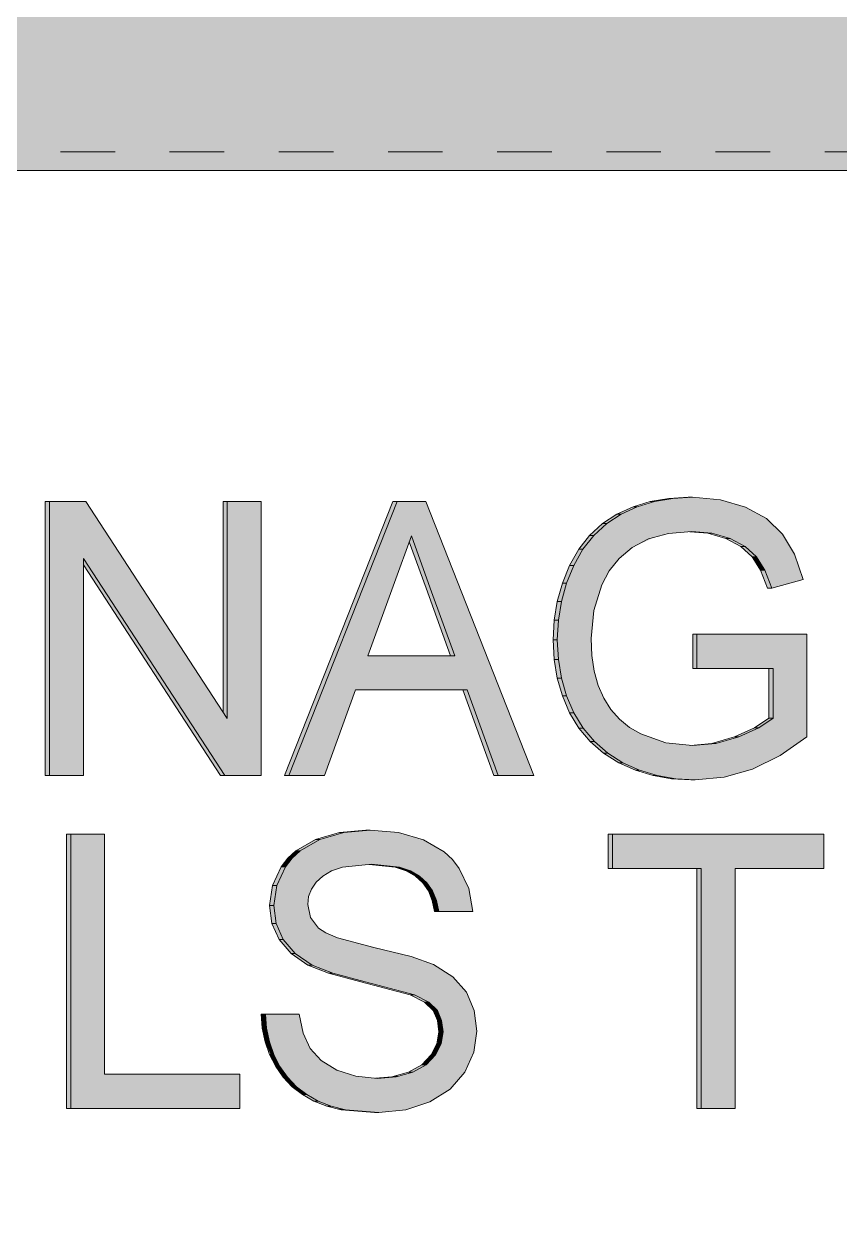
# Model space of a CAD drawing. Header units: metres. Extents: x -2362 to -2010, y -1 to 30.
# Drawn here: x -2312.933 to -2311.438, y 13.259 to 15.474 of the extents above; entities that cross this region are included whole.
import ezdxf

# ---------------------------------------------------------------- set-up
doc = ezdxf.new("R2010")
doc.units = ezdxf.units.M
doc.linetypes.add('AEC_Center', pattern=[0.024, 0.012, -0.004, 0.004, -0.004])
for name, color, linetype, lineweight in [('A-FLOR-LEVL', 51, 'Continuous', 5), ('A-GENM', 13, 'Continuous', 5), ('A-WALL', 113, 'Continuous', 5)]:
    doc.layers.add(name, color=color, linetype=linetype, lineweight=lineweight)

# ---------------------------------------------------------------- blocks, each defined once
blk = doc.blocks.new('Signage_Tenant Building - Tenant Signage with Back Panel-3230788-SOUTH EAST - PART B')
at = {"layer": 'A-GENM'}
for points in [[(-2311.7032, 14.0888), (-2311.65, 14.0937), (-2311.5981, 14.1086), (-2311.5437, 14.1361), (-2311.4986, 14.1679), (-2311.4986, 14.3556), (-2311.7001, 14.3556), (-2311.7001, 14.2928), (-2311.5606, 14.2928), (-2311.5606, 14.2021), (-2311.587, 14.1843), (-2311.6234, 14.1677), (-2311.6653, 14.1556), (-2311.7082, 14.1516), (-2311.7569, 14.1569), (-2311.8027, 14.173), (-2311.8237, 14.1851), (-2311.842, 14.2), (-2311.8576, 14.2178), (-2311.8706, 14.2384), (-2311.8808, 14.2618), (-2311.8881, 14.2878), (-2311.8924, 14.3165), (-2311.8939, 14.3479), (-2311.8876, 14.4037), (-2311.8745, 14.4465), (-2311.8608, 14.4717), (-2311.8426, 14.4948), (-2311.8188, 14.5147), (-2311.7781, 14.5333), (-2311.752, 14.5406), (-2311.7092, 14.544), (-2311.6726, 14.5408), (-2311.6395, 14.5314), (-2311.6117, 14.5167), (-2311.5912, 14.4979), (-2311.5756, 14.4729), (-2311.5629, 14.4399), (-2311.5057, 14.4562), (-2311.5215, 14.5026), (-2311.5437, 14.5398), (-2311.5725, 14.5676), (-2311.6112, 14.5889), (-2311.6571, 14.6023), (-2311.7082, 14.6067), (-2311.7441, 14.6048), (-2311.7781, 14.599), (-2311.8094, 14.5894), (-2311.8388, 14.576), (-2311.8655, 14.5585), (-2311.8888, 14.537), (-2311.9089, 14.5115), (-2311.9257, 14.4819), (-2311.9389, 14.4496), (-2311.9504, 14.4037), (-2311.954, 14.3813), (-2311.9559, 14.3453), (-2311.954, 14.3093), (-2311.9483, 14.2751), (-2311.9388, 14.2426), (-2311.9256, 14.2118), (-2311.9086, 14.1836), (-2311.8879, 14.159), (-2311.8636, 14.1379), (-2311.8357, 14.1203), (-2311.8051, 14.1065), (-2311.7728, 14.0967), (-2311.7389, 14.0907)], [(-2312.8861, 14.5989), (-2312.8939, 14.5989), (-2312.8939, 14.0966), (-2312.8861, 14.0966)], [(-2312.8241, 14.0966), (-2312.8241, 14.4947), (-2312.5649, 14.0966), (-2312.4985, 14.0966), (-2312.4985, 14.5989), (-2312.5605, 14.5989), (-2312.5605, 14.201), (-2312.8197, 14.5989), (-2312.8861, 14.5989), (-2312.8861, 14.0966)], [(-2312.5605, 14.201), (-2312.5605, 14.5989), (-2312.5683, 14.5989), (-2312.5683, 14.213), (-2312.5649, 14.2077)], [(-2312.2496, 14.5989), (-2312.2574, 14.5989), (-2312.4555, 14.0966), (-2312.4476, 14.0966)], [(-2311.8388, 14.576), (-2311.8094, 14.5894), (-2311.8172, 14.5894), (-2311.8466, 14.576)], [(-2311.8888, 14.537), (-2311.8655, 14.5585), (-2311.8733, 14.5585), (-2311.8967, 14.537)], [(-2311.8388, 14.576), (-2311.8466, 14.576), (-2311.8733, 14.5585), (-2311.8655, 14.5585)], [(-2312.1964, 14.4399), (-2312.1886, 14.4399), (-2312.2233, 14.5361), (-2312.2272, 14.5253), (-2312.1968, 14.441)], [(-2311.8888, 14.537), (-2311.8967, 14.537), (-2311.9167, 14.5115), (-2311.9089, 14.5115)], [(-2311.6804, 14.5408), (-2311.6804, 14.5415), (-2311.7092, 14.5433)], [(-2311.9257, 14.4819), (-2311.9089, 14.5115), (-2311.9167, 14.5115), (-2311.9335, 14.4819)], [(-2311.6117, 14.5167), (-2311.6395, 14.5314), (-2311.6473, 14.5314), (-2311.6195, 14.5167)], [(-2311.599, 14.4979), (-2311.5912, 14.4979), (-2311.6117, 14.5167), (-2311.6195, 14.5167), (-2311.604, 14.5026)], [(-2312.5649, 14.0966), (-2312.8241, 14.4947), (-2312.8241, 14.4827), (-2312.5727, 14.0966)], [(-2311.5756, 14.4729), (-2311.5912, 14.4979), (-2311.599, 14.4979), (-2311.5835, 14.4729)], [(-2311.9257, 14.4819), (-2311.9335, 14.4819), (-2311.9467, 14.4496), (-2311.9389, 14.4496)], [(-2311.5707, 14.4399), (-2311.5629, 14.4399), (-2311.5756, 14.4729), (-2311.5835, 14.4729), (-2311.5756, 14.4527)], [(-2311.9389, 14.4496), (-2311.9467, 14.4496), (-2311.9562, 14.416), (-2311.9483, 14.416)], [(-2312.1886, 14.4399), (-2312.1964, 14.4399), (-2312.1516, 14.3164), (-2312.1438, 14.3164)], [(-2311.9618, 14.3813), (-2311.954, 14.3813), (-2311.9483, 14.416), (-2311.9562, 14.416), (-2311.9582, 14.4037)], [(-2311.954, 14.3813), (-2311.9618, 14.3813), (-2311.9637, 14.3453), (-2311.9559, 14.3453)], [(-2311.954, 14.3093), (-2311.9559, 14.3453), (-2311.9637, 14.3453), (-2311.9618, 14.3093)], [(-2311.7001, 14.3556), (-2311.7079, 14.3556), (-2311.7079, 14.2928), (-2311.7001, 14.2928)], [(-2311.9483, 14.2751), (-2311.954, 14.3093), (-2311.9618, 14.3093), (-2311.9561, 14.2751)], [(-2311.5606, 14.2021), (-2311.5606, 14.2928), (-2311.5684, 14.2928), (-2311.5684, 14.2021)], [(-2311.9483, 14.2751), (-2311.9561, 14.2751), (-2311.9467, 14.2426), (-2311.9388, 14.2426)], [(-2312.0644, 14.0966), (-2312.1211, 14.2536), (-2312.1289, 14.2536), (-2312.0722, 14.0966)], [(-2311.9388, 14.2426), (-2311.9467, 14.2426), (-2311.9334, 14.2118), (-2311.9256, 14.2118)], [(-2311.9256, 14.2118), (-2311.9334, 14.2118), (-2311.9164, 14.1836), (-2311.9086, 14.1836)], [(-2311.587, 14.1843), (-2311.5606, 14.2021), (-2311.5684, 14.2021), (-2311.5948, 14.1843)], [(-2311.9086, 14.1836), (-2311.9164, 14.1836), (-2311.8957, 14.159), (-2311.8879, 14.159)], [(-2311.6234, 14.1677), (-2311.587, 14.1843), (-2311.5948, 14.1843), (-2311.6312, 14.1677)], [(-2311.8636, 14.1379), (-2311.8879, 14.159), (-2311.8957, 14.159), (-2311.8715, 14.1379)], [(-2311.8636, 14.1379), (-2311.8715, 14.1379), (-2311.8435, 14.1203), (-2311.8357, 14.1203)], [(-2311.8051, 14.1065), (-2311.8357, 14.1203), (-2311.8435, 14.1203), (-2311.8129, 14.1065)], [(-2312.8473, 13.989), (-2312.8551, 13.989), (-2312.8551, 13.4867), (-2312.8473, 13.4867)], [(-2312.8473, 13.4867), (-2312.5373, 13.4867), (-2312.5373, 13.5495), (-2312.7853, 13.5495), (-2312.7853, 13.989), (-2312.8473, 13.989)], [(-2312.2832, 13.4789), (-2312.2337, 13.4838), (-2312.1894, 13.4985), (-2312.1525, 13.5219), (-2312.1254, 13.5533), (-2312.1087, 13.5897), (-2312.1032, 13.6284), (-2312.108, 13.6662), (-2312.1225, 13.6994), (-2312.1472, 13.7275), (-2312.1825, 13.7503), (-2312.2239, 13.765), (-2312.3585, 13.7995), (-2312.3799, 13.8082), (-2312.3971, 13.8215), (-2312.4083, 13.8363), (-2312.4132, 13.8604), (-2312.4115, 13.8751), (-2312.4063, 13.8887), (-2312.3976, 13.9012), (-2312.3854, 13.9125), (-2312.3641, 13.9237), (-2312.3493, 13.9287), (-2312.2966, 13.9341), (-2312.2452, 13.9286), (-2312.2248, 13.9218), (-2312.2081, 13.9123), (-2312.1947, 13.9), (-2312.1843, 13.8852), (-2312.1771, 13.8678), (-2312.1729, 13.8478), (-2312.1109, 13.8478), (-2312.1179, 13.8894), (-2312.1355, 13.9264), (-2312.1482, 13.9427), (-2312.1633, 13.9569), (-2312.2009, 13.979), (-2312.2469, 13.9924), (-2312.299, 13.9969), (-2312.3473, 13.9926), (-2312.391, 13.9798), (-2312.4273, 13.9587), (-2312.4418, 13.9451), (-2312.4538, 13.9296), (-2312.4699, 13.8953), (-2312.4752, 13.8585), (-2312.4691, 13.8215), (-2312.4579, 13.7961), (-2312.436, 13.7705), (-2312.4051, 13.7494), (-2312.3672, 13.7343), (-2312.2176, 13.6945), (-2312.1912, 13.6815), (-2312.1755, 13.666), (-2312.1678, 13.6478), (-2312.1652, 13.6268), (-2312.1686, 13.6052), (-2312.1789, 13.5847), (-2312.1963, 13.5668), (-2312.2208, 13.5531), (-2312.251, 13.5445), (-2312.2856, 13.5417), (-2312.3248, 13.5455), (-2312.3641, 13.5594), (-2312.3887, 13.5743), (-2312.4088, 13.5966), (-2312.4222, 13.6275), (-2312.4287, 13.6594), (-2312.4908, 13.6594), (-2312.4886, 13.6334), (-2312.4813, 13.6028), (-2312.4752, 13.5854), (-2312.464, 13.5635), (-2312.4501, 13.5436), (-2312.4338, 13.5264), (-2312.415, 13.5119), (-2312.3939, 13.5), (-2312.3641, 13.4892), (-2312.3439, 13.4842)], [(-2312.4273, 13.9587), (-2312.391, 13.9798), (-2312.3988, 13.9798), (-2312.4351, 13.9587)], [(-2312.299, 13.9969), (-2312.3068, 13.9969), (-2312.3551, 13.9926), (-2312.3473, 13.9926)], [(-2311.8551, 13.989), (-2311.863, 13.989), (-2311.863, 13.9262), (-2311.8551, 13.9262)], [(-2311.6303, 13.4867), (-2311.6303, 13.9262), (-2311.4676, 13.9262), (-2311.4676, 13.989), (-2311.8551, 13.989), (-2311.8551, 13.9262), (-2311.6923, 13.9262), (-2311.6923, 13.4867)], [(-2312.4273, 13.9587), (-2312.4351, 13.9587), (-2312.4496, 13.9451), (-2312.4418, 13.9451)], [(-2312.4538, 13.9296), (-2312.4418, 13.9451), (-2312.4496, 13.9451), (-2312.4616, 13.9296)], [(-2312.4538, 13.9296), (-2312.4616, 13.9296), (-2312.4777, 13.8953), (-2312.4699, 13.8953)], [(-2312.253, 13.9286), (-2312.253, 13.9295), (-2312.2966, 13.9333)], [(-2312.2248, 13.9218), (-2312.2469, 13.9286), (-2312.2469, 13.9266), (-2312.2326, 13.9218)], [(-2312.2081, 13.9123), (-2312.2248, 13.9218), (-2312.2326, 13.9218), (-2312.2159, 13.9123)], [(-2311.6923, 13.9262), (-2311.7002, 13.9262), (-2311.7002, 13.4867), (-2311.6923, 13.4867)], [(-2312.4813, 13.8585), (-2312.4752, 13.8585), (-2312.4699, 13.8953), (-2312.4777, 13.8953), (-2312.4831, 13.8585)], [(-2312.2025, 13.9), (-2312.1947, 13.9), (-2312.2081, 13.9123), (-2312.2159, 13.9123), (-2312.2081, 13.9051)], [(-2312.1921, 13.8852), (-2312.1843, 13.8852), (-2312.1947, 13.9), (-2312.2025, 13.9), (-2312.195, 13.8894)], [(-2312.1849, 13.8678), (-2312.1771, 13.8678), (-2312.1849, 13.8852), (-2312.1921, 13.8852)], [(-2312.4709, 13.8257), (-2312.4752, 13.8585), (-2312.4831, 13.8585), (-2312.4787, 13.8257)], [(-2312.1808, 13.8478), (-2312.1729, 13.8478), (-2312.1771, 13.8678), (-2312.1849, 13.8678), (-2312.1843, 13.865)], [(-2312.4657, 13.7961), (-2312.4579, 13.7961), (-2312.4709, 13.8257), (-2312.4787, 13.8257), (-2312.4769, 13.8215)], [(-2312.436, 13.7705), (-2312.4579, 13.7961), (-2312.4657, 13.7961), (-2312.4438, 13.7705)], [(-2312.4051, 13.7494), (-2312.436, 13.7705), (-2312.4438, 13.7705), (-2312.4129, 13.7494)], [(-2312.4051, 13.7494), (-2312.4129, 13.7494), (-2312.375, 13.7343), (-2312.3672, 13.7343)], [(-2312.3672, 13.7343), (-2312.375, 13.7343), (-2312.3157, 13.7184), (-2312.3079, 13.7184)], [(-2312.1912, 13.6815), (-2312.2176, 13.6945), (-2312.2255, 13.6945), (-2312.199, 13.6815)], [(-2312.1825, 13.666), (-2312.1758, 13.6662), (-2312.1912, 13.6815), (-2312.199, 13.6815), (-2312.1833, 13.666)], [(-2312.4908, 13.6594), (-2312.4986, 13.6594), (-2312.4964, 13.6334), (-2312.4886, 13.6334)], [(-2312.1756, 13.6478), (-2312.1678, 13.6478), (-2312.1756, 13.666), (-2312.1833, 13.666)], [(-2312.173, 13.6268), (-2312.1653, 13.6275), (-2312.1678, 13.6478), (-2312.1755, 13.647), (-2312.1731, 13.6275)], [(-2312.4886, 13.6334), (-2312.4964, 13.6334), (-2312.4912, 13.6087), (-2312.4834, 13.6087)], [(-2312.1686, 13.6052), (-2312.1652, 13.6268), (-2312.173, 13.6268), (-2312.1756, 13.6052)], [(-2312.4752, 13.5854), (-2312.4834, 13.6087), (-2312.4912, 13.6087), (-2312.4813, 13.5854)], [(-2312.1789, 13.5847), (-2312.1686, 13.6052), (-2312.1764, 13.6052), (-2312.1868, 13.5847)], [(-2312.4718, 13.5635), (-2312.464, 13.5635), (-2312.4752, 13.5854), (-2312.483, 13.5854), (-2312.4813, 13.5821)], [(-2312.1963, 13.5668), (-2312.1789, 13.5847), (-2312.1868, 13.5847), (-2312.2041, 13.5668)], [(-2312.464, 13.5635), (-2312.4718, 13.5635), (-2312.4579, 13.5436), (-2312.4501, 13.5436)], [(-2312.2208, 13.5531), (-2312.1963, 13.5668), (-2312.2041, 13.5668), (-2312.2286, 13.5531)], [(-2312.4338, 13.5264), (-2312.4501, 13.5436), (-2312.4579, 13.5436), (-2312.4416, 13.5264)], [(-2312.2589, 13.5445), (-2312.2469, 13.5457), (-2312.251, 13.5468)], [(-2312.4338, 13.5264), (-2312.4416, 13.5264), (-2312.4229, 13.5119), (-2312.415, 13.5119)], [(-2312.415, 13.5119), (-2312.4229, 13.5119), (-2312.4017, 13.5), (-2312.3939, 13.5)], [(-2312.3703, 13.4908), (-2312.3939, 13.5), (-2312.4017, 13.5), (-2312.3781, 13.4908)], [(-2312.3517, 13.4842), (-2312.3439, 13.4842), (-2312.3641, 13.4873)], [(-2312.3439, 13.4842), (-2312.3517, 13.4842), (-2312.291, 13.4789), (-2312.2832, 13.4789)]]:
    blk.add_hatch(color=256, dxfattribs=at).paths.add_polyline_path(points)
h = blk.add_hatch(color=256, dxfattribs=at)
h.paths.add_polyline_path([(-2312.0125, 14.0966), (-2311.9989, 14.0966), (-2312.1968, 14.5989), (-2312.2496, 14.5989), (-2312.4476, 14.0966), (-2312.3822, 14.0966), (-2312.3255, 14.2536), (-2312.1211, 14.2536), (-2312.0644, 14.0966)])
h.paths.add_polyline_path([(-2312.1438, 14.3164), (-2312.3028, 14.3164), (-2312.2233, 14.5361), (-2312.1886, 14.4399)])
for p, q in [((-2309.8191, 15.2055), (-2318.7083, 15.2055)), ((-2311.7856, 14.5991), (-2311.7519, 14.6048)), ((-2311.7441, 14.6048), (-2311.7778, 14.5991)), ((-2311.7519, 14.6048), (-2311.716, 14.6067)), ((-2311.7519, 14.6048), (-2311.7441, 14.6048)), ((-2311.7082, 14.6067), (-2311.7441, 14.6048)), ((-2311.716, 14.6067), (-2311.7131, 14.6065)), ((-2311.716, 14.6067), (-2311.7082, 14.6067)), ((-2311.6571, 14.6023), (-2311.7082, 14.6067)), ((-2311.6112, 14.5889), (-2311.6571, 14.6023)), ((-2312.8939, 14.0966), (-2312.8939, 14.5989)), ((-2312.8939, 14.5989), (-2312.8861, 14.5989)), ((-2312.8197, 14.5989), (-2312.8861, 14.5989)), ((-2312.8861, 14.5989), (-2312.8861, 14.0966)), ((-2312.5605, 14.201), (-2312.8197, 14.5989)), ((-2312.5683, 14.213), (-2312.5683, 14.5989)), ((-2312.5683, 14.5989), (-2312.5605, 14.5989)), ((-2312.4985, 14.5989), (-2312.5605, 14.5989)), ((-2312.5605, 14.5989), (-2312.5605, 14.201)), ((-2312.4985, 14.0966), (-2312.4985, 14.5989)), ((-2312.4555, 14.0966), (-2312.2574, 14.5989)), ((-2312.2496, 14.5989), (-2312.4476, 14.0966)), ((-2312.2574, 14.5989), (-2312.2496, 14.5989)), ((-2312.1968, 14.5989), (-2312.2496, 14.5989)), ((-2311.9989, 14.0966), (-2312.1968, 14.5989)), ((-2311.8466, 14.576), (-2311.8172, 14.5894)), ((-2311.8094, 14.5894), (-2311.8388, 14.576)), ((-2311.8172, 14.5894), (-2311.7856, 14.5991)), ((-2311.8172, 14.5894), (-2311.8094, 14.5894)), ((-2311.7778, 14.5991), (-2311.8094, 14.5894)), ((-2311.7856, 14.5991), (-2311.7781, 14.5991)), ((-2311.5725, 14.5676), (-2311.6112, 14.5889)), ((-2311.8967, 14.537), (-2311.8733, 14.5585)), ((-2311.8655, 14.5585), (-2311.8888, 14.537)), ((-2311.8733, 14.5585), (-2311.8466, 14.576)), ((-2311.8733, 14.5585), (-2311.8655, 14.5585)), ((-2311.8388, 14.576), (-2311.8655, 14.5585)), ((-2311.8466, 14.576), (-2311.8388, 14.576)), ((-2311.5432, 14.5392), (-2311.5725, 14.5676)), ((-2312.2542, 14.4506), (-2312.2233, 14.5361)), ((-2312.2233, 14.5361), (-2312.1886, 14.4399)), ((-2311.9167, 14.5115), (-2311.8967, 14.537)), ((-2311.8888, 14.537), (-2311.9089, 14.5115)), ((-2311.8967, 14.537), (-2311.8888, 14.537)), ((-2311.7886, 14.5304), (-2311.752, 14.5406)), ((-2311.752, 14.5406), (-2311.7092, 14.544)), ((-2311.6804, 14.5408), (-2311.7133, 14.5436)), ((-2311.7092, 14.544), (-2311.6726, 14.5408)), ((-2311.6473, 14.5314), (-2311.6804, 14.5408)), ((-2311.6804, 14.5408), (-2311.6726, 14.5408)), ((-2311.6726, 14.5408), (-2311.6395, 14.5314)), ((-2311.5215, 14.5026), (-2311.5432, 14.5392)), ((-2312.1964, 14.4399), (-2312.2272, 14.5253)), ((-2311.9335, 14.4819), (-2311.9167, 14.5115)), ((-2311.9089, 14.5115), (-2311.9257, 14.4819)), ((-2311.9167, 14.5115), (-2311.9089, 14.5115)), ((-2311.8426, 14.4948), (-2311.8188, 14.5147)), ((-2311.8188, 14.5147), (-2311.7886, 14.5304)), ((-2311.6195, 14.5167), (-2311.6473, 14.5314)), ((-2311.6473, 14.5314), (-2311.6395, 14.5314)), ((-2311.6395, 14.5314), (-2311.6117, 14.5167)), ((-2311.599, 14.4979), (-2311.6195, 14.5167)), ((-2311.6195, 14.5167), (-2311.6117, 14.5167)), ((-2311.6117, 14.5167), (-2311.5912, 14.4979)), ((-2312.8241, 14.0966), (-2312.8241, 14.4947)), ((-2312.8241, 14.4947), (-2312.5649, 14.0966)), ((-2311.8608, 14.4717), (-2311.8426, 14.4948)), ((-2311.5835, 14.4729), (-2311.599, 14.4979)), ((-2311.599, 14.4979), (-2311.5912, 14.4979)), ((-2311.5912, 14.4979), (-2311.5756, 14.4729)), ((-2311.5057, 14.4562), (-2311.5215, 14.5026)), ((-2312.5727, 14.0966), (-2312.8241, 14.4827)), ((-2311.9467, 14.4496), (-2311.9335, 14.4819)), ((-2311.9257, 14.4819), (-2311.9389, 14.4496)), ((-2311.9335, 14.4819), (-2311.9257, 14.4819)), ((-2311.8745, 14.4465), (-2311.8608, 14.4717)), ((-2311.5707, 14.4399), (-2311.5835, 14.4729)), ((-2311.5835, 14.4729), (-2311.5756, 14.4729)), ((-2311.5756, 14.4729), (-2311.5629, 14.4399)), ((-2312.3028, 14.3164), (-2312.2542, 14.4506)), ((-2311.9562, 14.416), (-2311.9467, 14.4496)), ((-2311.9389, 14.4496), (-2311.9483, 14.416)), ((-2311.9467, 14.4496), (-2311.9389, 14.4496)), ((-2311.889, 14.3991), (-2311.8745, 14.4465)), ((-2311.5629, 14.4399), (-2311.5057, 14.4562)), ((-2312.1516, 14.3164), (-2312.1964, 14.4399)), ((-2312.1886, 14.4399), (-2312.1438, 14.3164)), ((-2311.5707, 14.4399), (-2311.5629, 14.4399)), ((-2311.9618, 14.3813), (-2311.9562, 14.416)), ((-2311.9562, 14.416), (-2311.9483, 14.416)), ((-2311.9483, 14.416), (-2311.954, 14.3813)), ((-2311.9637, 14.3453), (-2311.9618, 14.3813)), ((-2311.9618, 14.3813), (-2311.954, 14.3813)), ((-2311.954, 14.3813), (-2311.9559, 14.3453)), ((-2311.8939, 14.3479), (-2311.889, 14.3991)), ((-2311.9618, 14.3093), (-2311.9637, 14.3453)), ((-2311.9637, 14.3453), (-2311.9559, 14.3453)), ((-2311.9559, 14.3453), (-2311.954, 14.3093)), ((-2311.8924, 14.3165), (-2311.8939, 14.3479)), ((-2311.7079, 14.2928), (-2311.7079, 14.3556)), ((-2311.7079, 14.3556), (-2311.7001, 14.3556)), ((-2311.4986, 14.3556), (-2311.7001, 14.3556)), ((-2311.7001, 14.3556), (-2311.7001, 14.2928)), ((-2311.4986, 14.1679), (-2311.4986, 14.3556)), ((-2312.1438, 14.3164), (-2312.3028, 14.3164)), ((-2311.8881, 14.2878), (-2311.8924, 14.3165)), ((-2311.9561, 14.2751), (-2311.9618, 14.3093)), ((-2311.9618, 14.3093), (-2311.954, 14.3093)), ((-2311.954, 14.3093), (-2311.9483, 14.2751)), ((-2311.7001, 14.2928), (-2311.7079, 14.2928)), ((-2311.7001, 14.2928), (-2311.5606, 14.2928)), ((-2311.5684, 14.2021), (-2311.5684, 14.2928)), ((-2311.5606, 14.2928), (-2311.5606, 14.2021)), ((-2311.9467, 14.2426), (-2311.9561, 14.2751)), ((-2311.9561, 14.2751), (-2311.9483, 14.2751)), ((-2311.9483, 14.2751), (-2311.9388, 14.2426)), ((-2311.8808, 14.2618), (-2311.8881, 14.2878)), ((-2312.3822, 14.0966), (-2312.3255, 14.2536)), ((-2312.3255, 14.2536), (-2312.1211, 14.2536)), ((-2312.0722, 14.0966), (-2312.1289, 14.2536)), ((-2312.1211, 14.2536), (-2312.0644, 14.0966)), ((-2311.8706, 14.2384), (-2311.8808, 14.2618)), ((-2311.9334, 14.2118), (-2311.9467, 14.2426)), ((-2311.9467, 14.2426), (-2311.9388, 14.2426)), ((-2311.9388, 14.2426), (-2311.9256, 14.2118)), ((-2311.8576, 14.2178), (-2311.8706, 14.2384)), ((-2311.9164, 14.1836), (-2311.9334, 14.2118)), ((-2311.9334, 14.2118), (-2311.9256, 14.2118)), ((-2311.9256, 14.2118), (-2311.9086, 14.1836)), ((-2311.842, 14.2), (-2311.8576, 14.2178)), ((-2311.5948, 14.1843), (-2311.5684, 14.2021)), ((-2311.5606, 14.2021), (-2311.587, 14.1843)), ((-2311.5684, 14.2021), (-2311.5606, 14.2021)), ((-2311.8957, 14.159), (-2311.9164, 14.1836)), ((-2311.9164, 14.1836), (-2311.9086, 14.1836)), ((-2311.9086, 14.1836), (-2311.8879, 14.159)), ((-2311.8237, 14.1851), (-2311.842, 14.2)), ((-2311.8027, 14.173), (-2311.8237, 14.1851)), ((-2311.6312, 14.1677), (-2311.5948, 14.1843)), ((-2311.587, 14.1843), (-2311.6234, 14.1677)), ((-2311.5948, 14.1843), (-2311.587, 14.1843)), ((-2311.8715, 14.1379), (-2311.8957, 14.159)), ((-2311.8957, 14.159), (-2311.8879, 14.159)), ((-2311.8879, 14.159), (-2311.8636, 14.1379)), ((-2311.7569, 14.1569), (-2311.8027, 14.173)), ((-2311.7082, 14.1516), (-2311.7569, 14.1569)), ((-2311.6731, 14.1556), (-2311.6312, 14.1677)), ((-2311.6234, 14.1677), (-2311.6653, 14.1556)), ((-2311.6312, 14.1677), (-2311.6234, 14.1677)), ((-2311.5475, 14.1334), (-2311.4986, 14.1679)), ((-2311.8435, 14.1203), (-2311.8715, 14.1379)), ((-2311.8715, 14.1379), (-2311.8636, 14.1379)), ((-2311.8636, 14.1379), (-2311.8357, 14.1203)), ((-2311.7118, 14.1519), (-2311.6731, 14.1556)), ((-2311.6653, 14.1556), (-2311.7082, 14.1516)), ((-2311.6731, 14.1556), (-2311.6653, 14.1556)), ((-2311.8129, 14.1065), (-2311.8435, 14.1203)), ((-2311.8435, 14.1203), (-2311.8357, 14.1203)), ((-2311.8357, 14.1203), (-2311.8051, 14.1065)), ((-2311.5981, 14.1086), (-2311.5475, 14.1334)), ((-2312.8861, 14.0966), (-2312.8939, 14.0966)), ((-2312.8861, 14.0966), (-2312.8241, 14.0966)), ((-2312.5727, 14.0966), (-2312.5649, 14.0966)), ((-2312.5649, 14.0966), (-2312.4985, 14.0966)), ((-2312.4476, 14.0966), (-2312.4555, 14.0966)), ((-2312.4476, 14.0966), (-2312.3822, 14.0966)), ((-2312.0722, 14.0966), (-2312.0644, 14.0966)), ((-2312.0644, 14.0966), (-2311.9989, 14.0966)), ((-2311.7806, 14.0967), (-2311.8129, 14.1065)), ((-2311.8129, 14.1065), (-2311.8051, 14.1065)), ((-2311.8051, 14.1065), (-2311.7728, 14.0967)), ((-2311.7467, 14.0907), (-2311.7806, 14.0967)), ((-2311.7806, 14.0967), (-2311.7728, 14.0967)), ((-2311.7728, 14.0967), (-2311.7389, 14.0907)), ((-2311.7111, 14.0888), (-2311.7467, 14.0907)), ((-2311.7467, 14.0907), (-2311.7389, 14.0907)), ((-2311.7389, 14.0907), (-2311.7032, 14.0888)), ((-2311.7032, 14.0888), (-2311.65, 14.0937)), ((-2311.65, 14.0937), (-2311.5981, 14.1086)), ((-2311.7082, 14.089), (-2311.7111, 14.0888)), ((-2311.7111, 14.0888), (-2311.7032, 14.0888)), ((-2312.8551, 13.4867), (-2312.8551, 13.989)), ((-2312.8551, 13.989), (-2312.8473, 13.989)), ((-2312.7853, 13.989), (-2312.8473, 13.989)), ((-2312.8473, 13.989), (-2312.8473, 13.4867)), ((-2312.7853, 13.5495), (-2312.7853, 13.989)), ((-2312.4351, 13.9587), (-2312.3988, 13.9798)), ((-2312.391, 13.9798), (-2312.4273, 13.9587)), ((-2312.3988, 13.9798), (-2312.3551, 13.9926)), ((-2312.3988, 13.9798), (-2312.391, 13.9798)), ((-2312.3473, 13.9926), (-2312.391, 13.9798)), ((-2312.3551, 13.9926), (-2312.3068, 13.9969)), ((-2312.3551, 13.9926), (-2312.3473, 13.9926)), ((-2312.299, 13.9969), (-2312.3473, 13.9926)), ((-2312.3068, 13.9969), (-2312.299, 13.9969)), ((-2312.2467, 13.9924), (-2312.299, 13.9969)), ((-2312.2009, 13.979), (-2312.2467, 13.9924)), ((-2311.863, 13.9262), (-2311.863, 13.989)), ((-2311.863, 13.989), (-2311.8551, 13.989)), ((-2311.4676, 13.989), (-2311.8551, 13.989)), ((-2311.8551, 13.989), (-2311.8551, 13.9262)), ((-2311.4676, 13.9262), (-2311.4676, 13.989)), ((-2312.4496, 13.9451), (-2312.4351, 13.9587)), ((-2312.4273, 13.9587), (-2312.4418, 13.9451)), ((-2312.4351, 13.9587), (-2312.4273, 13.9587)), ((-2312.1633, 13.9569), (-2312.2009, 13.979)), ((-2312.1482, 13.9427), (-2312.1633, 13.9569)), ((-2312.4616, 13.9296), (-2312.4496, 13.9451)), ((-2312.4418, 13.9451), (-2312.4538, 13.9296)), ((-2312.4496, 13.9451), (-2312.4418, 13.9451)), ((-2312.1355, 13.9264), (-2312.1482, 13.9427)), ((-2312.4777, 13.8953), (-2312.4616, 13.9296)), ((-2312.4538, 13.9296), (-2312.4699, 13.8953)), ((-2312.4616, 13.9296), (-2312.4538, 13.9296)), ((-2312.3854, 13.9125), (-2312.3694, 13.9219)), ((-2312.3694, 13.9219), (-2312.3493, 13.9287)), ((-2312.3493, 13.9287), (-2312.2966, 13.9341)), ((-2312.253, 13.9286), (-2312.3006, 13.9337)), ((-2312.2966, 13.9341), (-2312.2452, 13.9286)), ((-2312.2326, 13.9218), (-2312.253, 13.9286)), ((-2312.253, 13.9286), (-2312.2469, 13.9286)), ((-2312.2452, 13.9286), (-2312.2248, 13.9218)), ((-2312.2159, 13.9123), (-2312.2326, 13.9218)), ((-2312.2326, 13.9218), (-2312.2248, 13.9218)), ((-2312.2248, 13.9218), (-2312.2081, 13.9123)), ((-2312.1179, 13.8894), (-2312.1355, 13.9264)), ((-2311.863, 13.9262), (-2311.8551, 13.9262)), ((-2311.8551, 13.9262), (-2311.6923, 13.9262)), ((-2311.7002, 13.4867), (-2311.7002, 13.9262)), ((-2311.6923, 13.9262), (-2311.6923, 13.4867)), ((-2311.6303, 13.4867), (-2311.6303, 13.9262)), ((-2311.6303, 13.9262), (-2311.4676, 13.9262)), ((-2312.4831, 13.8585), (-2312.4777, 13.8953)), ((-2312.4777, 13.8953), (-2312.4699, 13.8953)), ((-2312.4699, 13.8953), (-2312.4752, 13.8585)), ((-2312.4063, 13.8887), (-2312.3976, 13.9012)), ((-2312.3976, 13.9012), (-2312.3854, 13.9125)), ((-2312.2025, 13.9), (-2312.2159, 13.9123)), ((-2312.2159, 13.9123), (-2312.2081, 13.9123)), ((-2312.2081, 13.9123), (-2312.1947, 13.9)), ((-2312.1921, 13.8852), (-2312.2025, 13.9)), ((-2312.2025, 13.9), (-2312.1947, 13.9)), ((-2312.1947, 13.9), (-2312.1843, 13.8852)), ((-2312.4132, 13.8604), (-2312.4115, 13.8751)), ((-2312.4115, 13.8751), (-2312.4063, 13.8887)), ((-2312.1849, 13.8678), (-2312.1921, 13.8852)), ((-2312.1921, 13.8852), (-2312.1843, 13.8852)), ((-2312.1843, 13.8852), (-2312.1771, 13.8678)), ((-2312.1109, 13.8478), (-2312.1179, 13.8894)), ((-2312.4787, 13.8257), (-2312.4831, 13.8585)), ((-2312.4831, 13.8585), (-2312.4752, 13.8585)), ((-2312.4752, 13.8585), (-2312.4709, 13.8257)), ((-2312.4083, 13.8363), (-2312.4132, 13.8604)), ((-2312.1808, 13.8478), (-2312.1849, 13.8678)), ((-2312.1849, 13.8678), (-2312.1771, 13.8678)), ((-2312.1808, 13.8478), (-2312.1729, 13.8478)), ((-2312.1771, 13.8678), (-2312.1729, 13.8478)), ((-2312.1729, 13.8478), (-2312.1109, 13.8478)), ((-2312.4657, 13.7961), (-2312.4787, 13.8257)), ((-2312.4787, 13.8257), (-2312.4709, 13.8257)), ((-2312.4709, 13.8257), (-2312.4579, 13.7961)), ((-2312.3935, 13.8169), (-2312.4083, 13.8363)), ((-2312.3799, 13.8082), (-2312.3935, 13.8169)), ((-2312.3585, 13.7995), (-2312.3799, 13.8082)), ((-2312.4438, 13.7705), (-2312.4657, 13.7961)), ((-2312.4657, 13.7961), (-2312.4579, 13.7961)), ((-2312.4579, 13.7961), (-2312.436, 13.7705)), ((-2312.2922, 13.7818), (-2312.3585, 13.7995)), ((-2312.2239, 13.765), (-2312.2922, 13.7818)), ((-2312.4129, 13.7494), (-2312.4438, 13.7705)), ((-2312.4438, 13.7705), (-2312.436, 13.7705)), ((-2312.436, 13.7705), (-2312.4051, 13.7494)), ((-2312.1825, 13.7503), (-2312.2239, 13.765)), ((-2312.375, 13.7343), (-2312.4129, 13.7494)), ((-2312.4129, 13.7494), (-2312.4051, 13.7494)), ((-2312.4051, 13.7494), (-2312.3672, 13.7343)), ((-2312.1472, 13.7275), (-2312.1825, 13.7503)), ((-2312.3157, 13.7184), (-2312.375, 13.7343)), ((-2312.375, 13.7343), (-2312.3672, 13.7343)), ((-2312.3672, 13.7343), (-2312.3079, 13.7184)), ((-2312.2255, 13.6945), (-2312.3157, 13.7184)), ((-2312.3079, 13.7184), (-2312.2176, 13.6945)), ((-2312.1225, 13.6994), (-2312.1472, 13.7275)), ((-2312.199, 13.6815), (-2312.2255, 13.6945)), ((-2312.2255, 13.6945), (-2312.2176, 13.6945)), ((-2312.2176, 13.6945), (-2312.1912, 13.6815)), ((-2312.108, 13.6662), (-2312.1225, 13.6994)), ((-2312.1833, 13.666), (-2312.199, 13.6815)), ((-2312.199, 13.6815), (-2312.1912, 13.6815)), ((-2312.1912, 13.6815), (-2312.1755, 13.666)), ((-2312.4964, 13.6334), (-2312.4986, 13.6594)), ((-2312.4908, 13.6594), (-2312.4986, 13.6594)), ((-2312.4908, 13.6594), (-2312.4886, 13.6334)), ((-2312.4287, 13.6594), (-2312.4908, 13.6594)), ((-2312.4216, 13.6246), (-2312.4287, 13.6594)), ((-2312.1756, 13.6478), (-2312.1833, 13.666)), ((-2312.1833, 13.666), (-2312.1755, 13.666)), ((-2312.173, 13.6268), (-2312.1756, 13.6478)), ((-2312.1756, 13.6478), (-2312.1678, 13.6478)), ((-2312.1755, 13.666), (-2312.1678, 13.6478)), ((-2312.1678, 13.6478), (-2312.1652, 13.6268)), ((-2312.1032, 13.6284), (-2312.108, 13.6662)), ((-2312.4912, 13.6087), (-2312.4964, 13.6334)), ((-2312.4964, 13.6334), (-2312.4886, 13.6334)), ((-2312.4886, 13.6334), (-2312.4834, 13.6087)), ((-2312.4088, 13.5966), (-2312.4216, 13.6246)), ((-2312.1764, 13.6052), (-2312.173, 13.6268)), ((-2312.173, 13.6268), (-2312.1652, 13.6268)), ((-2312.1652, 13.6268), (-2312.1686, 13.6052)), ((-2312.1087, 13.5897), (-2312.1032, 13.6284)), ((-2312.483, 13.5854), (-2312.4912, 13.6087)), ((-2312.4912, 13.6087), (-2312.4834, 13.6087)), ((-2312.4834, 13.6087), (-2312.4752, 13.5854)), ((-2312.1868, 13.5847), (-2312.1764, 13.6052)), ((-2312.1686, 13.6052), (-2312.1789, 13.5847)), ((-2312.1764, 13.6052), (-2312.1686, 13.6052)), ((-2312.4718, 13.5635), (-2312.483, 13.5854)), ((-2312.483, 13.5854), (-2312.4752, 13.5854)), ((-2312.4752, 13.5854), (-2312.464, 13.5635)), ((-2312.3887, 13.5743), (-2312.4088, 13.5966)), ((-2312.2041, 13.5668), (-2312.1868, 13.5847)), ((-2312.1789, 13.5847), (-2312.1963, 13.5668)), ((-2312.1868, 13.5847), (-2312.1789, 13.5847)), ((-2312.1254, 13.5533), (-2312.1087, 13.5897)), ((-2312.4579, 13.5436), (-2312.4718, 13.5635)), ((-2312.4718, 13.5635), (-2312.464, 13.5635)), ((-2312.464, 13.5635), (-2312.4501, 13.5436)), ((-2312.3599, 13.5568), (-2312.3887, 13.5743)), ((-2312.2286, 13.5531), (-2312.2041, 13.5668)), ((-2312.1963, 13.5668), (-2312.2208, 13.5531)), ((-2312.2041, 13.5668), (-2312.1963, 13.5668)), ((-2312.5373, 13.5495), (-2312.7853, 13.5495)), ((-2312.5373, 13.4867), (-2312.5373, 13.5495)), ((-2312.4416, 13.5264), (-2312.4579, 13.5436)), ((-2312.4579, 13.5436), (-2312.4501, 13.5436)), ((-2312.4501, 13.5436), (-2312.4338, 13.5264)), ((-2312.3248, 13.5455), (-2312.3599, 13.5568)), ((-2312.2856, 13.5417), (-2312.3248, 13.5455)), ((-2312.2892, 13.542), (-2312.2589, 13.5445)), ((-2312.251, 13.5445), (-2312.2856, 13.5417)), ((-2312.2589, 13.5445), (-2312.2286, 13.5531)), ((-2312.2589, 13.5445), (-2312.251, 13.5445)), ((-2312.2208, 13.5531), (-2312.251, 13.5445)), ((-2312.2286, 13.5531), (-2312.2208, 13.5531)), ((-2312.1525, 13.5219), (-2312.1254, 13.5533)), ((-2312.4229, 13.5119), (-2312.4416, 13.5264)), ((-2312.4416, 13.5264), (-2312.4338, 13.5264)), ((-2312.4338, 13.5264), (-2312.415, 13.5119)), ((-2312.1894, 13.4985), (-2312.1525, 13.5219)), ((-2312.4017, 13.5), (-2312.4229, 13.5119)), ((-2312.4229, 13.5119), (-2312.415, 13.5119)), ((-2312.415, 13.5119), (-2312.3939, 13.5)), ((-2312.3781, 13.4908), (-2312.4017, 13.5)), ((-2312.4017, 13.5), (-2312.3939, 13.5)), ((-2312.3939, 13.5), (-2312.3703, 13.4908)), ((-2312.2337, 13.4838), (-2312.1894, 13.4985)), ((-2312.8473, 13.4867), (-2312.8551, 13.4867)), ((-2312.8473, 13.4867), (-2312.5373, 13.4867)), ((-2312.3517, 13.4842), (-2312.3781, 13.4908)), ((-2312.3781, 13.4908), (-2312.3703, 13.4908)), ((-2312.3703, 13.4908), (-2312.3439, 13.4842)), ((-2312.291, 13.4789), (-2312.3517, 13.4842)), ((-2312.3517, 13.4842), (-2312.3439, 13.4842)), ((-2312.3439, 13.4842), (-2312.2832, 13.4789)), ((-2312.291, 13.4789), (-2312.2832, 13.4789)), ((-2312.2832, 13.4789), (-2312.2337, 13.4838)), ((-2311.6923, 13.4867), (-2311.7002, 13.4867)), ((-2311.6923, 13.4867), (-2311.6303, 13.4867))]:
    blk.add_line(p, q, dxfattribs=at)

msp = doc.modelspace()

# ---------------------------------------------------------------- hatches: boundary and pattern name
at = {"layer": 'A-WALL'}
h = msp.add_hatch(color=256, dxfattribs=at)
h.paths.add_polyline_path([(-2309.5924, 11.3302), (-2309.5924, 15.687), (-2318.846, 15.687), (-2318.846, 11.4265), (-2309.9862, 11.3448), (-2309.9765, 11.348), (-2309.6849, 11.345), (-2309.6665, 11.3421)])
h.paths.add_polyline_path([(-2318.5755, 12.8055), (-2318.7865, 12.8055), (-2318.7865, 15.2055), (-2309.8191, 15.2055), (-2309.8191, 12.8055), (-2318.1067, 12.8055)])

# ---------------------------------------------------------------- linework, layer by layer
at = {"layer": 'A-FLOR-LEVL', "linetype": 'AEC_Center'}
msp.add_line((-2360.8661, 15.24), (-2294.2386, 15.24), dxfattribs=at)

# ---------------------------------------------------------------- block references
at = {"layer": 'A-GENM'}
msp.add_blockref('Signage_Tenant Building - Tenant Signage with Back Panel-3230788-SOUTH EAST - PART B', (0, 0), dxfattribs=at)

doc.saveas('drawing.dxf')
